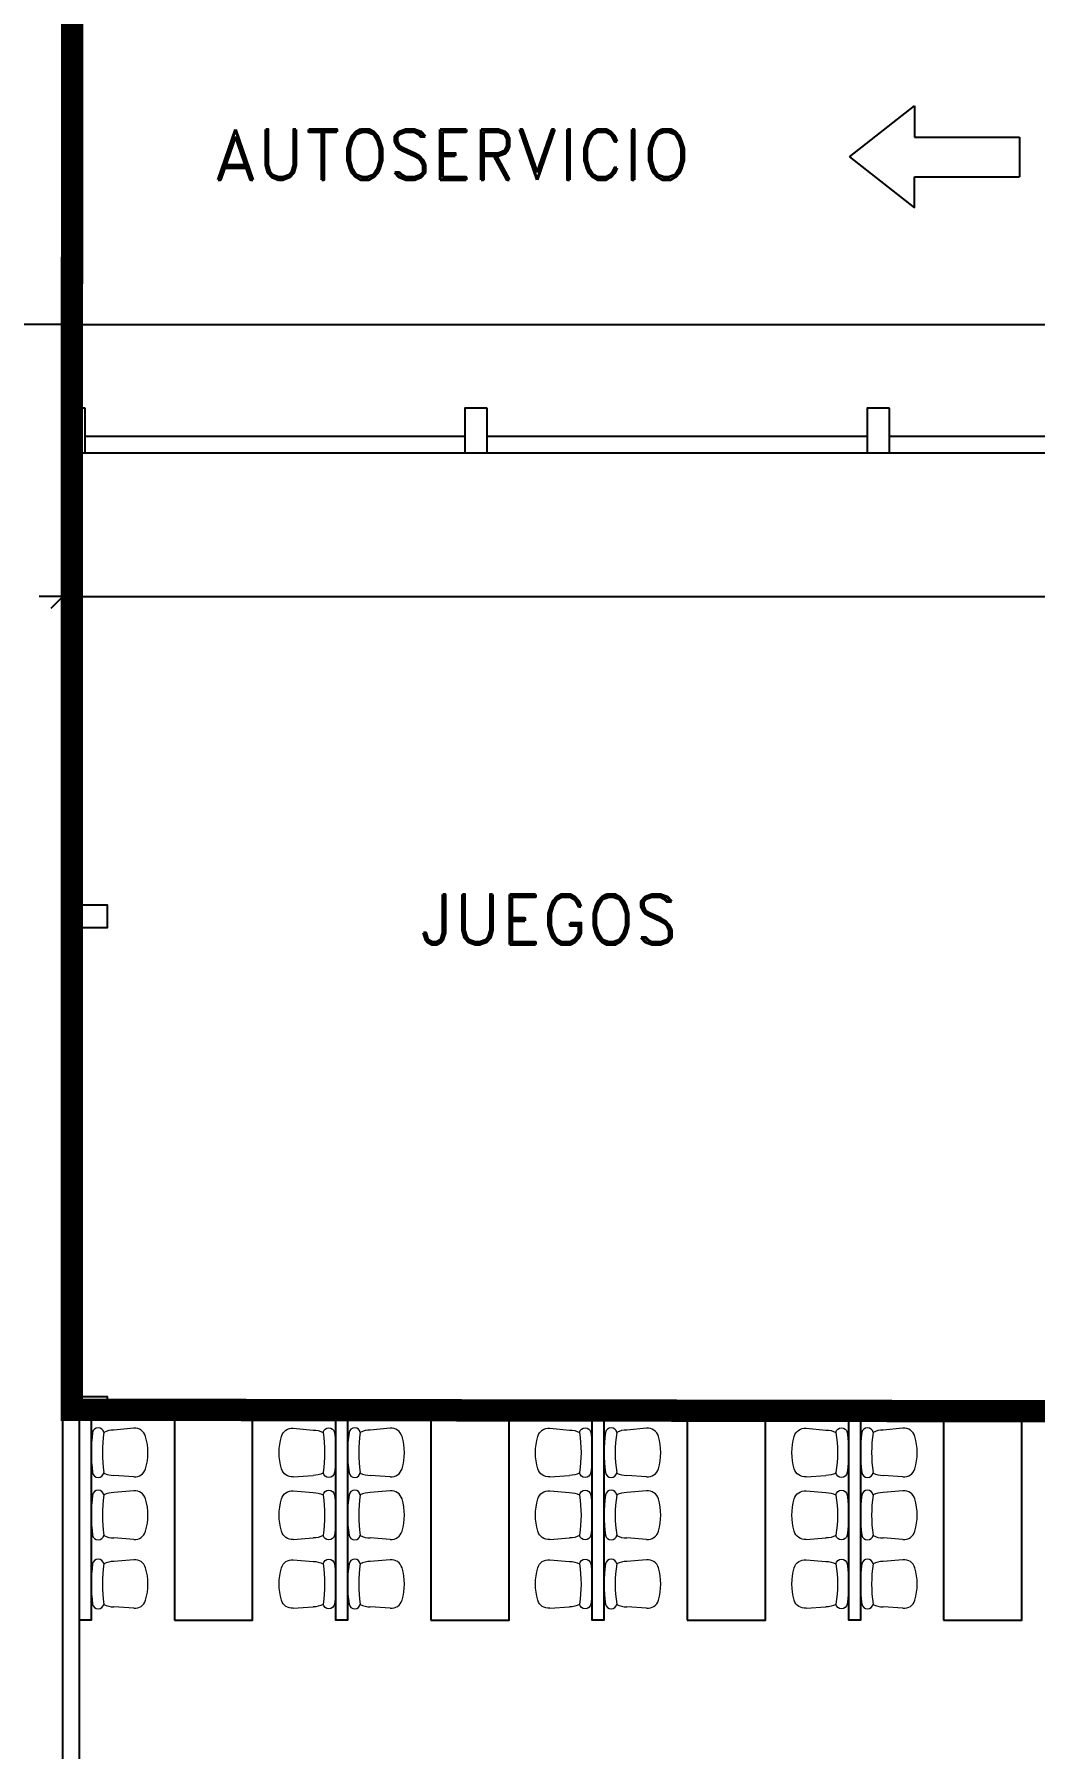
# Model space of a CAD drawing. Header units: millimetres. Extents: x 1590 to 1932, y -48 to 167.
# Drawn here: x 1630.48 to 1639.44, y -4.43 to 10.91 of the extents above; entities that cross this region are included whole.
import ezdxf

# ---------------------------------------------------------------- set-up
doc = ezdxf.new("R2010")
doc.units = ezdxf.units.MM
doc.header["$LTSCALE"] = 0.1
doc.header["$MEASUREMENT"] = 0
doc.header["$PDMODE"] = 35
doc.header["$PDSIZE"] = 0.75
doc.layers.get('0').update_dxf_attribs({"linetype": 'CONTINUOUS'})
doc.layers.get('DEFPOINTS').update_dxf_attribs({"linetype": 'CONTINUOUS'})
for name, color, linetype in [('_KTI_CONTROL', 7, 'CONTINUOUS'), ('CABLEADO', 172, 'CONTINUOUS'), ('CALLES', 3, 'CONTINUOUS'), ('P-FIXT', 1, 'CONTINUOUS'), ('PARED', 4, 'CONTINUOUS'), ('TERRENO', 4, 'CONTINUOUS'), ('TEXT', 3, 'CONTINUOUS')]:
    doc.layers.add(name, color=color, linetype=linetype)
doc.layers.add('A-FURN-CHAR', color=1, linetype='CONTINUOUS', lineweight=9)
doc.styles.add('ATT', font='txt')
doc.styles.add('ROMAND', font='romand.shx')
doc.dimstyles.new('URBA', dxfattribs={"dimtxt": 20, "dimasz": 0.5, "dimexe": 1.25, "dimexo": 0.63, "dimgap": 0.63, "dimtad": 0, "dimtih": 1, "dimtoh": 1, "dimzin": 1, "dimdsep": 46, "dimtxsty": 'ROMAND', "dimcen": 2.5, "dimclrd": 1, "dimclre": 1, "dimclrt": 3, "dimadec": 0, "dimazin": 0, "dimtfac": 1, "dimtmove": 0, "dimatfit": 3, "dimfxl": 1, "dimtvp": 1, "dimtolj": 1, "dimtzin": 1, "dimarcsym": 0})

# ---------------------------------------------------------------- blocks, each defined once
blk = doc.blocks.new('UTP1$0$DIMBLOCK')
at = {"color": 1}
blk.add_line((-7.5, 0), (10.5, 0), dxfattribs=at)
at = {"color": 4}
blk.add_line((-5.25, -5.25), (5.25, 5.25), dxfattribs=at)
blk = doc.blocks.new('*D111')
at = {"layer": 'CALLES', "color": 1, "linetype": 'Continuous', "lineweight": -2, "transparency": 16777216}
for p, q in [((1630.736, 7.253), (1630.736, 5.699)), ((1653.736, 7.316), (1653.736, 5.699)), ((1630.756, 5.879), (1639.593, 5.879)), ((1653.716, 5.879), (1641.657, 5.879))]:
    blk.add_line(p, q, dxfattribs=at)
at = {"layer": 'DEFPOINTS', "color": 0, "linetype": 'Continuous', "transparency": 16777216}
for p in [(1653.736, 7.378), (1630.736, 7.316), (1630.736, 5.879)]:
    blk.add_point(p, dxfattribs=at)
at = {"layer": 'CALLES', "color": 1, "linetype": 'Continuous', "lineweight": -2, "transparency": 16777216, "xscale": 0.02, "yscale": 0.02, "zscale": 0.02, "rotation": 180}
blk.add_blockref('UTP1$0$DIMBLOCK', (1630.736, 5.879), dxfattribs=at)
at = {"layer": 'CALLES', "color": 1, "linetype": 'Continuous', "lineweight": -2, "transparency": 16777216, "xscale": 0.02, "yscale": 0.02, "zscale": 0.02}
blk.add_blockref('UTP1$0$DIMBLOCK', (1653.736, 5.879), dxfattribs=at)
at = {"layer": 'CALLES', "color": 3, "linetype": 'Continuous', "transparency": 16777216, "insert": (1640.625, 5.879), "char_height": 0.5, "attachment_point": 5, "style": 'ROMAND'}
blk.add_mtext('\\A1;23.00', dxfattribs=at)
blk = doc.blocks.new('12PSTG01')
at = {"color": 0, "linetype": 'ByBlock'}
for p, q in [((-4.996459, 8.562867), (-11.998837, 7.942727)), ((-4.996459, -8.562867), (-11.998837, -8.055343))]:
    blk.add_line(p, q, dxfattribs=at)
for centre, radius, start, end in [((28, 0), 48, 171.544527, 188.455473), ((-17.5, 6.763875), 2, 8.455473, 171.544527), ((31.956522, 0), 48, 171.544527, 188.455473), ((-11.998837, -0.056308), 7.999035, 90, 116.212212), ((-4.647836, 4.578088), 4, 16.10866, 95), ((-20.5, 0), 20.5, 343.89134, 16.10866), ((-4.647836, -4.578088), 4, 265, 343.89134), ((-17.5, -6.763875), 2, 188.455473, 351.544527), ((-11.998837, -0.056308), 7.999035, 243.61801, 270)]:
    blk.add_arc(centre, radius, start, end, dxfattribs=at)
at = {"color": 0, "linetype": 'ByBlock', "style": 'ATT'}
for tag, p, flags in [('ITEM', (-19.5, -17.5), 3), ('ROOM_NUMBER', (-19.5, -25.5), 1)]:
    blk.add_attdef(tag, p, '', height=6, dxfattribs=dict(at, flags=flags))
blk = doc.blocks.new('2')
at = {"color": 3, "linetype": 'ByBlock'}
for p, q in [((1.063, -0.026), (0.479, 0.431)), ((0.479, 0.431), (0.479, 0.152)), ((0.479, 0.152), (-0.461, 0.152)), ((-0.461, 0.152), (-0.461, -0.204)), ((1.063, -0.026), (0.479, -0.483)), ((0.479, -0.204), (-0.461, -0.204)), ((0.479, -0.483), (0.479, -0.204))]:
    blk.add_line(p, q, dxfattribs=at)
blk = doc.blocks.new('15PTOI01')
at = {"color": 0, "linetype": 'ByBlock'}
for p, q in [((0, -8.5), (0, 8.5)), ((2, 10.5), (6, 10.5)), ((8, 8.5), (8, -8.5)), ((9.5, 4.375), (9.5, -4.375)), ((11.25, 4.375), (9.5, 4.375)), ((11.25, -4.375), (9.5, -4.375)), ((6, -10.5), (2, -10.5))]:
    blk.add_line(p, q, dxfattribs=at)
for centre, radius, start, end in [((2, 8.5), 2, 90, 180), ((6, 8.5), 2, 0, 90), ((17.766404, -2.827313), 9.712715, 75.184599, 132.137709), ((13.6875, -12.03125), 19.717859, 49.950272, 70.559965), ((23.458333, 0), 4.229167, 313.602819, 46.397181), ((17.766404, 2.827313), 9.712715, 227.862291, 284.815401), ((13.6875, 12.03125), 19.717859, 289.440035, 310.049728), ((2, -8.5), 2, 180, 270), ((6, -8.5), 2, 270, 0)]:
    blk.add_arc(centre, radius, start, end, dxfattribs=at)
at = {"color": 0, "linetype": 'ByBlock', "style": 'ATT'}
for tag, p, flags in [('ITEM', (0, -23), 3), ('ROOM_NUMBER', (0, -32), 1)]:
    blk.add_attdef(tag, p, '', height=6, dxfattribs=dict(at, flags=flags))
blk = doc.blocks.new('ss1')
at = {"layer": '_KTI_CONTROL', "color": 1}
for points in [[(0.141, 0.122, 0), (0.141, 0.122, 0), (0.141, 0.122, 0), (0.141, 0.122, 0), (0.141, 0.122, 0)], [(0.141, 0.122, 0), (0.141, 0.122, 0), (0.141, 0.122, 0), (0.141, 0.122, 0), (0.141, 0.122, 0), (0.141, 0.122, 0), (0.141, 0.122, 0), (0.141, 0.122, 0), (0.141, 0.122, 0), (0.141, 0.122, 0), (0.141, 0.122, 0)]]:
    blk.add_polyline3d(points, dxfattribs=at)
at = {"layer": '_KTI_CONTROL'}
for points in [[(0.141, 0.122, 0), (0.141, 0.122, 0), (0.141, 0.122, 0), (0.141, 0.122, 0)], [(0.141, 0.122, 0), (0.141, 0.122, 0)]]:
    blk.add_polyline3d(points, dxfattribs=at)
at = {"layer": 'P-FIXT', "xscale": 0.0254, "yscale": 0.0254, "zscale": 0.0254}
blk.add_blockref('15PTOI01', (17.719, 12.528), dxfattribs=at)

msp = doc.modelspace()

# ---------------------------------------------------------------- linework, layer by layer
at = {"color": 6, "linetype": 'Continuous'}
for points in [[(1630.9358, 7.5658), (1630.7358, 7.5658), (1630.7358, 7.1658), (1630.9358, 7.1658)], [(1634.5358, 7.5658), (1634.3358, 7.5658), (1634.3358, 7.1658), (1634.5358, 7.1658)], [(1638.1358, 7.5658), (1637.9358, 7.5658), (1637.9358, 7.1658), (1638.1358, 7.1658)], [(1630.7358, 3.1158), (1630.7358, 2.9158), (1631.1358, 2.9158), (1631.1358, 3.1158)], [(1630.7358, -1.2842), (1630.7358, -1.4842), (1631.1358, -1.4842), (1631.1358, -1.2842)]]:
    msp.add_lwpolyline(points, close=True, dxfattribs=at)
at = {"color": 1, "linetype": 'Continuous'}
for points in [[(1630.8858, -1.4842), (1630.9907, -1.4842), (1630.9907, -3.2842), (1630.8858, -3.2842)], [(1631.7358, -3.2842), (1632.4358, -3.2842), (1632.4358, -1.4842), (1631.7358, -1.4842)], [(1633.1808, -1.4842), (1633.2858, -1.4842), (1633.2858, -3.2842), (1633.1808, -3.2842)], [(1634.0308, -3.2842), (1634.7308, -3.2842), (1634.7308, -1.4842), (1634.0308, -1.4842)], [(1635.4759, -1.4842), (1635.5808, -1.4842), (1635.5808, -3.2842), (1635.4759, -3.2842)], [(1636.3259, -3.2842), (1637.0259, -3.2842), (1637.0259, -1.4842), (1636.3259, -1.4842)], [(1637.771, -1.4842), (1637.8759, -1.4842), (1637.8759, -3.2842), (1637.771, -3.2842)], [(1638.621, -3.2842), (1639.321, -3.2842), (1639.321, -1.4842), (1638.621, -1.4842)]]:
    msp.add_lwpolyline(points, close=True, dxfattribs=at)
at = {"layer": 'CABLEADO', "linetype": 'Continuous', "const_width": 0.2}
for points in [[(1630.8292, 33.68), (1630.8185, 7.247)], [(1630.8185, 7.247), (1630.8178, -1.3997), (1648.6351, -1.4273)]]:
    msp.add_lwpolyline(points, dxfattribs=at)
at = {"layer": 'PARED', "color": 8}
msp.add_line((1630.7358, 8.3158), (1630.7358, 11.3154), dxfattribs=at)
at = {"layer": 'PARED', "color": 3}
for p, q in [((1630.7358, 8.3158), (1624.5878, 8.3158)), ((1630.7358, 8.3158), (1641.7358, 8.3158)), ((1636.7358, 8.3158), (1636.7358, 8.3158))]:
    msp.add_line(p, q, dxfattribs=at)
at = {"layer": 'TERRENO', "color": 4, "linetype": 'Continuous'}
for p, q in [((1630.7358, -1.3342), (1630.7358, 7.3158)), ((1630.9358, 7.3158), (1634.3358, 7.3158)), ((1634.5358, 7.3158), (1637.9358, 7.3158)), ((1638.1358, 7.3158), (1641.7358, 7.3158)), ((1630.8858, 3.1158), (1630.8858, 7.1658)), ((1630.9358, 7.1658), (1634.3358, 7.1658)), ((1634.5358, 7.1658), (1637.9358, 7.1658)), ((1638.1358, 7.1658), (1641.7358, 7.1658)), ((1630.8858, -1.2842), (1630.8858, 2.9158)), ((1630.7358, -7.6842), (1630.7358, -1.3342)), ((1631.1358, -1.3342), (1641.6858, -1.3342)), ((1630.8858, -1.4842), (1641.6858, -1.4842)), ((1630.8858, -7.4842), (1630.8858, -1.4842))]:
    msp.add_line(p, q, dxfattribs=at)

# ---------------------------------------------------------------- block references
at = {"color": 1, "linetype": 'Continuous', "xscale": -1, "rotation": 180}
msp.add_blockref('ss1', (1624.1666, 19.2208), dxfattribs=at)
at = {"xscale": -1, "rotation": 359.9999999999981}
msp.add_blockref('2', (1638.84, 9.8414), dxfattribs=at)
at = {"color": 1, "linetype": 'Continuous'}
msp.add_blockref('ss1', (1624.1666, -6.8892), dxfattribs=at)
at = {"layer": 'A-FURN-CHAR', "color": 8}
for p, xscale, yscale, zscale in [((1631.4987, -1.7835), 0.02539999999999054, 0.02539999999999054, 0.02539999999999054), ((1632.6728, -1.7835), -0.02539999999999054, 0.02540000000000475, 0.0254), ((1633.7938, -1.7835), 0.02539999999999054, 0.02539999999999054, 0.02539999999999054), ((1634.9679, -1.7835), -0.02539999999999054, 0.02540000000000475, 0.0254), ((1636.0888, -1.7835), 0.02539999999999054, 0.02539999999999054, 0.02539999999999054), ((1637.263, -1.7835), -0.02539999999999054, 0.02540000000000475, 0.0254), ((1638.3839, -1.7835), 0.02539999999999054, 0.02539999999999054, 0.02539999999999054), ((1631.4987, -2.3432), 0.02539999999999054, 0.02539999999999054, 0.02539999999999054), ((1632.6728, -2.3432), -0.02539999999999054, 0.02540000000000475, 0.0254), ((1633.7938, -2.3432), 0.02539999999999054, 0.02539999999999054, 0.02539999999999054), ((1634.9679, -2.3432), -0.02539999999999054, 0.02540000000000475, 0.0254), ((1636.0888, -2.3432), 0.02539999999999054, 0.02539999999999054, 0.02539999999999054), ((1637.263, -2.3432), -0.02539999999999054, 0.02540000000000475, 0.0254), ((1638.3839, -2.3432), 0.02539999999999054, 0.02539999999999054, 0.02539999999999054), ((1631.4987, -2.9598), 0.02539999999999054, 0.02539999999999054, 0.02539999999999054), ((1632.6728, -2.9598), -0.02539999999999054, 0.02540000000000475, 0.0254), ((1633.7938, -2.9598), 0.02539999999999054, 0.02539999999999054, 0.02539999999999054), ((1634.9679, -2.9598), -0.02539999999999054, 0.02540000000000475, 0.0254), ((1636.0888, -2.9598), 0.02539999999999054, 0.02539999999999054, 0.02539999999999054), ((1637.263, -2.9598), -0.02539999999999054, 0.02540000000000475, 0.0254), ((1638.3839, -2.9598), 0.02539999999999054, 0.02539999999999054, 0.02539999999999054)]:
    msp.add_blockref('12PSTG01', p, dxfattribs=dict(at, xscale=xscale, yscale=yscale, zscale=zscale))

# ---------------------------------------------------------------- texts
at = {"layer": 'TEXT', "style": 'ROMAND'}
for s, p in [('AUTOSERVICIO', (1632.0902, 9.6115)), ('JUEGOS', (1633.9083, 2.7638))]:
    msp.add_text(s, height=0.45, dxfattribs=at).set_placement(p)

# ---------------------------------------------------------------- dimensions: what is measured, and where the dimension line sits
at = {"layer": 'CALLES', "color": 6, "linetype": 'Continuous'}
dim = msp.add_linear_dim(base=(1630.7358, 5.8789), p1=(1653.7358, 7.3783), p2=(1630.7358, 7.3158), dimstyle='URBA', override={"dimtxt": 0.5, "dimasz": 0.02, "dimexe": 0.18, "dimexo": 0.0625, "dimgap": 0.02, "dimzin": 0, "dimblk1": 'UTP1$0$DIMBLOCK', "dimblk2": 'UTP1$0$DIMBLOCK', "dimsah": 1, "dimcen": 0.09, "dimtdec": 4, "dimtofl": 0, "dimtvp": 0, "dimtzin": 0}, dxfattribs=at)
dim.commit()
dim.dimension.update_dxf_attribs({"geometry": '*D111', "text_midpoint": (1640.625, 5.8789), "dimtype": 160})

doc.saveas('drawing.dxf')
